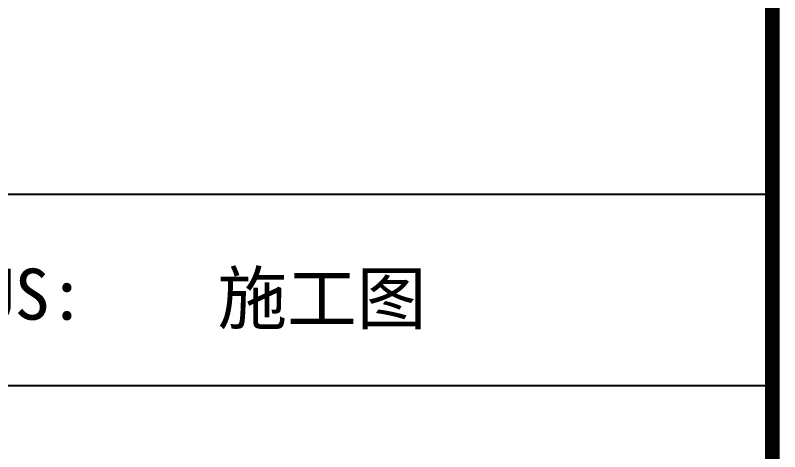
# Model space of a CAD drawing. Extents: x -737978 to 768813, y -372247 to 1140308.
# Drawn here: x -274459 to -269308, y -28726 to -25784 of the extents above; entities that cross this region are included whole.
import ezdxf

# ---------------------------------------------------------------- set-up
doc = ezdxf.new("R2010")
doc.units = 0
doc.header["$LTSCALE"] = 10
doc.header["$MEASUREMENT"] = 0
doc.layers.get('0').update_dxf_attribs({"linetype": 'CONTINUOUS'})
doc.layers.add('PUB_TITLE', color=4, linetype='CONTINUOUS')
doc.styles.add('-宋体', font='', dxfattribs={"width": 0.8})
doc.styles.get('-宋体').set_extended_font_data('SimSun')

# ---------------------------------------------------------------- blocks, each defined once
blk = doc.blocks.new('TQ1')
at = {"layer": 'PUB_TITLE'}
for p, q in [((-49854.8, -407354.8), (-43854.8, -407354.8)), ((-49854.8, -408254.8), (-43854.8, -408254.8))]:
    blk.add_line(p, q, dxfattribs=at)
at = {"layer": 'PUB_TITLE', "style": '-宋体'}
for s, p in [('设计阶段/STATUS:', (-49704.8, -407944.5)), ('施工图', (-46462.9, -407963.2))]:
    blk.add_text(s, height=240, dxfattribs=at).set_placement(p)

msp = doc.modelspace()

# ---------------------------------------------------------------- linework, layer by layer
at = {"layer": 'PUB_TITLE', "const_width": 100}
msp.add_lwpolyline([(-349957.6, -42902.5), (-269357.6, -42902.5), (-269357.6, 14497.5), (-349957.6, 14497.5)], close=True, dxfattribs=at)

# ---------------------------------------------------------------- block references
at = {"xscale": 1.433507481003284, "yscale": 1.433507481003284, "zscale": 1.433507481003284}
msp.add_blockref('TQ1', (-206491.5, 556956.1), dxfattribs=at)

doc.saveas('drawing.dxf')
